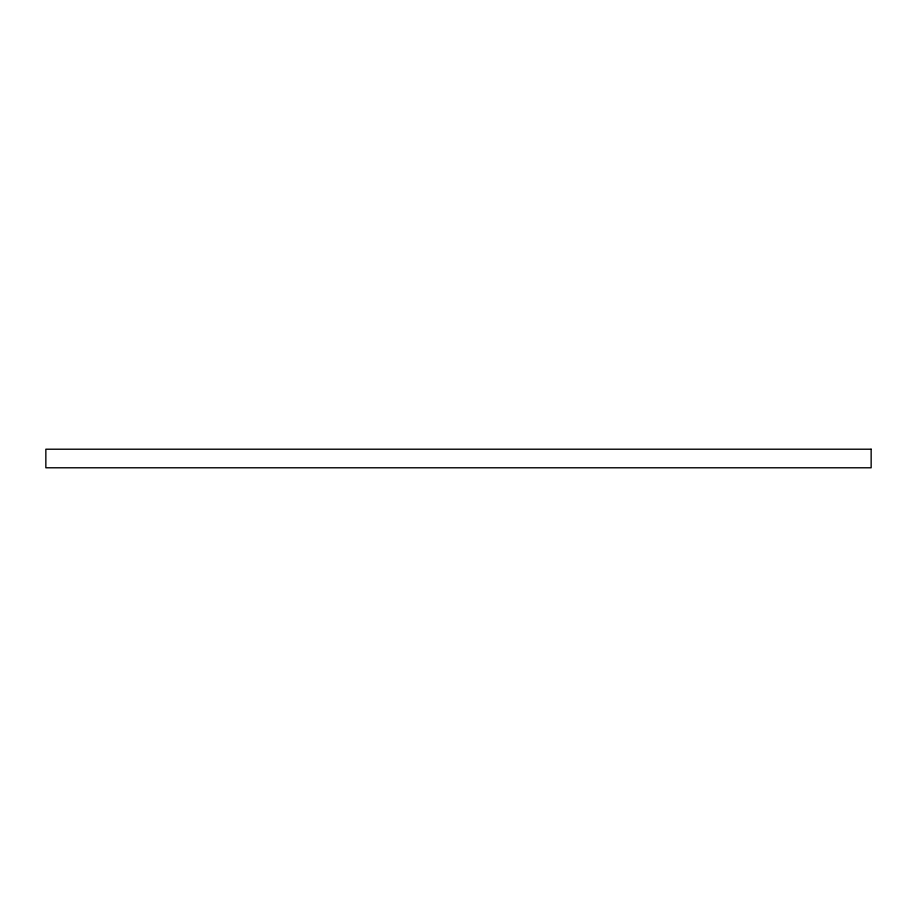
<?xml version="1.0" encoding="UTF-8"?>
<svg xmlns="http://www.w3.org/2000/svg" width="917" height="917" viewBox="0 0 917 917"><rect width="100%" height="100%" fill="white"/><g stroke="black" fill="none" stroke-linecap="round" stroke-linejoin="round"><path stroke-width="1.38" d="M871.15 449.215L45.85 449.215L45.85 467.785L871.15 467.785L871.15 449.215"/></g></svg>
